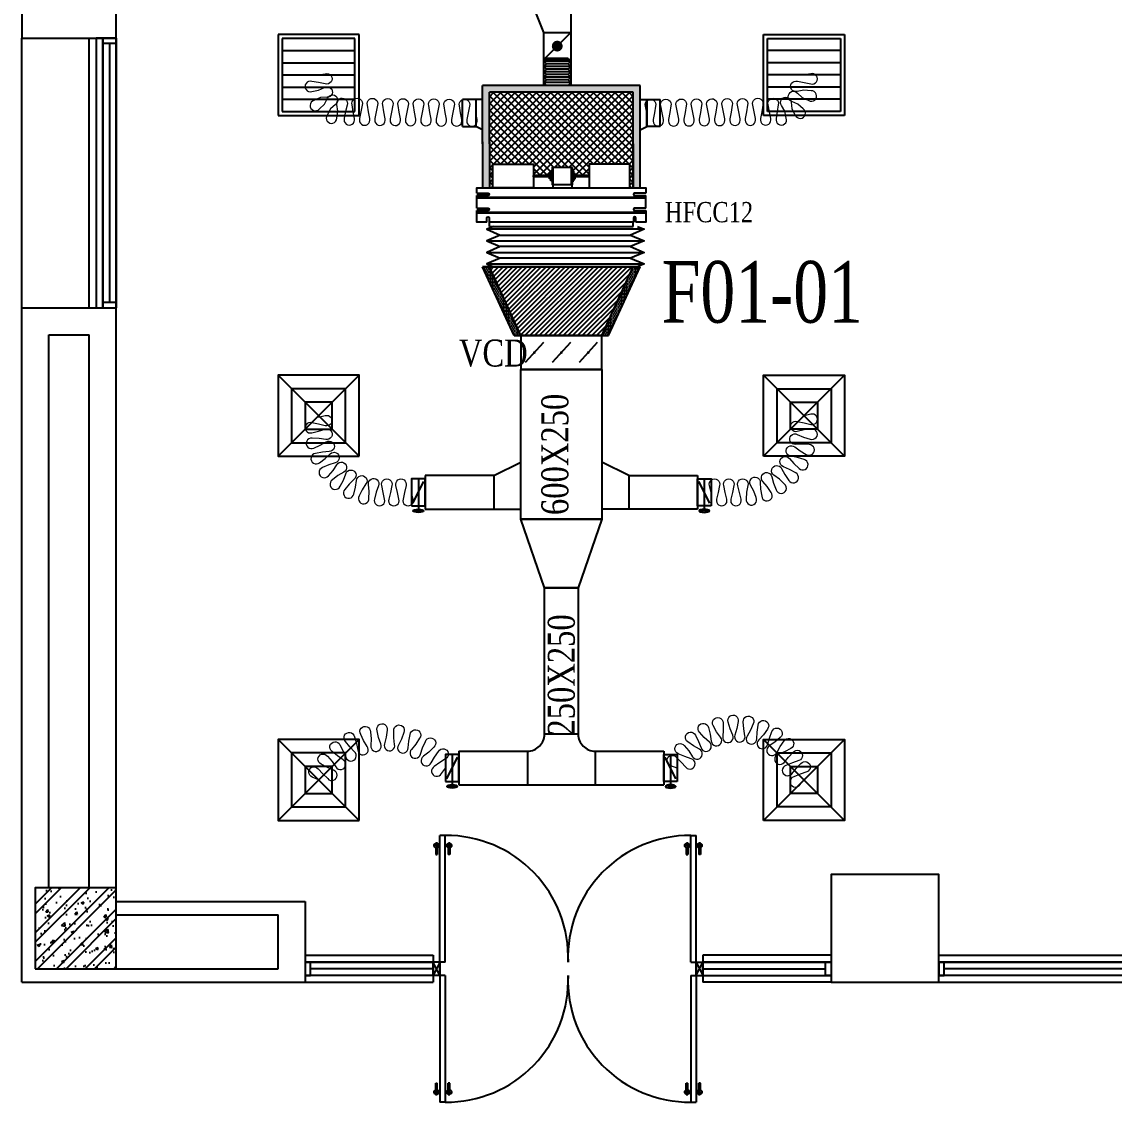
# Model space of a CAD drawing. Header units: metres. Extents: x 352651 to 1421851, y -87441 to -24441.
# Drawn here: x 368733 to 376832, y -74148 to -66140 of the extents above; entities that cross this region are included whole.
import ezdxf

# ---------------------------------------------------------------- set-up
doc = ezdxf.new("R2010")
doc.units = ezdxf.units.M
doc.header["$LTSCALE"] = 300
doc.header["$MEASUREMENT"] = 0
for name, color, linetype in [('bat noi mem', 4, 'CONTINUOUS'), ('CUA', 8, 'CONTINUOUS'), ('CUAGIO', 2, 'CONTINUOUS'), ('KICH-THUOC', 9, 'CONTINUOUS'), ('KT', 1, 'CONTINUOUS'), ('NOITHAT', 145, 'CONTINUOUS'), ('THAY', 9, 'CONTINUOUS'), ('thiet bi', 11, 'CONTINUOUS'), ('TUONG', 7, 'CONTINUOUS'), ('vach', 6, 'CONTINUOUS')]:
    doc.layers.add(name, color=color, linetype=linetype)
doc.layers.add('noi mem', color=5, linetype='BATTING', lineweight=0)
doc.styles.add('PHU', font='vntimeh.shx', dxfattribs={"width": 0.8})
doc.styles.add('ROMANS', font='romans.shx', dxfattribs={"width": 0.75, "bigfont": 'romancvn.shx'})
doc.linetypes.add('BATTING', pattern='A,0.0001,-0.1,[134,ltypeshp.shx,S=0.1,R=0,X=-0.1,Y=0],-0.2,[134,ltypeshp.shx,S=0.1,R=180,X=0.1,Y=0],-0.1', length=0.4001)
pattern_1 = [(0, (-88453.779, 217319.13), (6.25, -12.5), [0, -12.5])]

# ---------------------------------------------------------------- blocks, each defined once
blk = doc.blocks.new('cot1')
at = {"layer": 'vach'}
blk.add_lwpolyline([(-400, -400), (400, -400), (400, 400), (-400, 400)], close=True, dxfattribs=at)
blk = doc.blocks.new('SAD')
at = {"layer": 'CUAGIO', "color": 8}
for p, q in [((-300, -300), (300, 300)), ((300, -300), (-300, 300))]:
    blk.add_line(p, q, dxfattribs=at)
at = {"layer": 'CUAGIO'}
blk.add_lwpolyline([(300, -300), (300, 300), (-300, 300), (-300, -300)], close=True, dxfattribs=at)
at = {"layer": 'CUAGIO', "color": 8}
for points in [[(200, -200), (200, 200), (-200, 200), (-200, -200)], [(100, -100), (100, 100), (-100, 100), (-100, -100)]]:
    blk.add_lwpolyline(points, close=True, dxfattribs=at)
blk = doc.blocks.new('SAG')
at = {"layer": 'CUAGIO'}
for p, q in [((-300, 300), (-300, -300)), ((300, 300), (-300, 300)), ((300, -300), (300, 300)), ((-300, -300), (300, -300))]:
    blk.add_line(p, q, dxfattribs=at)
at = {"layer": 'CUAGIO', "color": 8}
for p, q in [((-270, 270), (-270, -270)), ((270, 270), (-270, 270)), ((-180, -270), (-180, 270)), ((-90, -270), (-90, 270)), ((0, -270), (0, 270)), ((90, -270), (90, 270)), ((180, -270), (180, 270)), ((270, -270), (270, 270)), ((-270, -270), (270, -270))]:
    blk.add_line(p, q, dxfattribs=at)
blk = doc.blocks.new('bac noi mem')
at = {"layer": 'bat noi mem'}
for p, q in [((493886.7, -64673), (493866.7, -64693)), ((494066.7, -64693), (493866.7, -64693)), ((493866.7, -64693), (493886.7, -64713)), ((493886.7, -64713), (493866.7, -64733)), ((494046.7, -64673), (493886.7, -64673)), ((494046.7, -64713), (493886.7, -64713)), ((494046.7, -64673), (494066.7, -64693)), ((494066.7, -64693), (494046.7, -64713)), ((494046.7, -64713), (494066.7, -64733)), ((494066.7, -64733), (493866.7, -64733)), ((493866.7, -64733), (493886.7, -64753)), ((493886.7, -64753), (493866.7, -64773)), ((494066.7, -64773), (493866.7, -64773)), ((493866.7, -64773), (493886.7, -64793)), ((493886.7, -64793), (493866.7, -64813)), ((494046.7, -64753), (493886.7, -64753)), ((494046.7, -64793), (493886.7, -64793)), ((494066.7, -64733), (494046.7, -64753)), ((494046.7, -64753), (494066.7, -64773)), ((494066.7, -64773), (494046.7, -64793)), ((494046.7, -64793), (494066.7, -64813)), ((494066.7, -64813), (493866.7, -64813)), ((493866.7, -64813), (493886.7, -64833)), ((493886.7, -64833), (493866.7, -64853)), ((494066.7, -64853), (493866.7, -64853)), ((493866.7, -64853), (493886.7, -64873)), ((494046.7, -64833), (493886.7, -64833)), ((494046.7, -64873), (493886.7, -64873)), ((494066.7, -64813), (494046.7, -64833)), ((494046.7, -64833), (494066.7, -64853)), ((494066.7, -64853), (494046.7, -64873))]:
    blk.add_line(p, q, dxfattribs=at)
blk = doc.blocks.new('1-van gio D200')
at = {"layer": 'CUAGIO'}
h = blk.add_hatch(dxfattribs=at)
h.set_pattern_fill('ANSI31', color=256, scale=100, style=0)
edge = h.paths.add_edge_path()
edge.add_ellipse((486127, -58494), major_axis=(-38.1, 0), ratio=0.310482, start_angle=0, end_angle=360, ccw=False)
for p, q in [((486167, -58437.3), (486087.1, -58277.5)), ((486127, -58257.4), (486127, -58494))]:
    blk.add_line(p, q, dxfattribs=at)
at = {"layer": 'CUAGIO', "const_width": 3}
for points in [[(486127, -58457.4), (486177, -58457.4), (486177, -58257.4), (486077, -58257.4), (486077, -58457.4), (486127, -58457.4)], [(486167, -58437.3), (486087.1, -58277.5)], [(486127, -58257.4), (486127, -58494)]]:
    blk.add_lwpolyline(points, dxfattribs=at)
at = {"layer": 'CUAGIO'}
blk.add_lwpolyline([(486177, -58457.4), (486077, -58457.4), (486077, -58257.4), (486177, -58257.4)], close=True, dxfattribs=at)
at = {"layer": 'CUAGIO', "const_width": 5.35}
blk.add_lwpolyline([(486130.7, -58357.4, -1), (486123.3, -58357.4, -1)], format="xyb", close=True, dxfattribs=at)
at = {"layer": 'CUAGIO', "extrusion": (0, 0, -1)}
blk.add_ellipse((486127, -58494), major_axis=(-38.1, 0), ratio=0.310482, start_param=-1.570796, end_param=4.712389, dxfattribs=at)

msp = doc.modelspace()

# ---------------------------------------------------------------- hatches: boundary and pattern name
at = {"layer": 'CUAGIO'}
h = msp.add_hatch(dxfattribs=at)
h.set_pattern_fill('DOTS', color=2, scale=200, style=0)
h.set_pattern_definition([(0, (-178361.087, -124095.98), (6.25, -12.5), [0, -12.5])])
h.paths.add_polyline_path([(373316.2, -67370.5), (373266.2, -67370.5), (373266.2, -66660.5), (372199.2, -66660.5), (372199.2, -67043.2), (372199.2, -67370.5), (372149.2, -67370.5), (372149.2, -67028.2), (372149.2, -66610.5), (373316.2, -66610.5)])
at = {"layer": 'CUAGIO', "ltscale": 1.5}
h = msp.add_hatch(dxfattribs=at)
h.set_pattern_fill('ANSI37', color=9, scale=300, style=0)
h.set_pattern_definition([(315, (600.17, -113519.57), (-26.5165043, -26.5165043), []), (225, (600.17, -113519.57), (-26.5165043, 26.5165043), [])])
h.paths.add_polyline_path([(372671.8, -67220, 1), (372665.3, -67222.1), (372665.3, -67247), (372655.4, -67247), (372655.4, -67262.8), (372644.9, -67262.8), (372644.9, -67278.5), (372525.2, -67278.5), (372525.2, -67195.5), (372225.2, -67195.5), (372225.2, -67370.5), (372199.2, -67370.5), (372199.2, -67028.2), (372199.2, -66660.5), (373266.2, -66660.5), (373266.2, -67370.5), (373240.1, -67370.5), (373240.1, -67195.5), (372940.1, -67195.5), (372940.1, -67278.5), (372834.9, -67278.5), (372834.9, -67262.8), (372824.3, -67262.8), (372824.3, -67247), (372814.5, -67247), (372814.5, -67222.1, 0.999999), (372808, -67220)])
at = {"layer": 'CUAGIO'}
h = msp.add_hatch(dxfattribs=at)
h.set_pattern_fill('DOTS', color=256, scale=200, style=0)
h.set_pattern_definition(pattern_1)
h.paths.add_polyline_path([(372199.2, -67956), (372149.2, -67956), (372382.7, -68466), (372432.7, -68466)])
h = msp.add_hatch(dxfattribs=at)
h.set_pattern_fill('DOTS', color=256, scale=200, style=0)
h.set_pattern_definition(pattern_1)
h.paths.add_polyline_path([(373032.7, -68466), (373082.7, -68466), (373316.2, -67956), (373266.2, -67956)])
at = {"layer": 'KICH-THUOC'}
h = msp.add_hatch(dxfattribs=at)
h.set_pattern_fill('ANSI31', color=2, scale=200, style=0)
h.set_pattern_definition([(45, (-203304.336, -94.412), (-17.6776695, 17.6776695), [])])
h.paths.add_polyline_path([(373032.7, -68466), (372432.7, -68466), (372199.2, -67956), (373266.2, -67956)])
at = {"layer": 'NOITHAT', "linetype": 'Continuous'}
h = msp.add_hatch(dxfattribs=at)
h.set_pattern_fill('ANSI32,_O', color=256, scale=400)
h.set_pattern_definition([(45, (-764.87, -385850.56), (-106.066017, 106.066017), []), (45, (-694.16, -385850.56), (-106.066017, 106.066017), [])])
h.paths.add_polyline_path([(369132.5, -72959.6), (369132.5, -72559.6), (368832.5, -72559.6), (368832.5, -72959.6)])
h.paths.add_polyline_path([(369432.5, -72959.6), (369432.5, -72559.6), (369132.5, -72559.6), (369132.5, -72959.6)])
h.paths.add_polyline_path([(369132.5, -72959.6), (369132.5, -73159.6), (369432.5, -73159.6), (369432.5, -72959.6)])
h.paths.add_polyline_path([(369132.5, -73159.6), (369132.5, -72959.6), (368832.5, -72959.6), (368832.5, -73159.6)])
h = msp.add_hatch(dxfattribs=at)
h.set_pattern_fill('AR-CONC,_O', color=256, scale=30)
h.set_pattern_definition([(50, (-764.87, -385850.56), (215.178055, -18.82564), [22.5, -247.5]), (355, (-764.87, -385850.56), (-41.6254, 225.65764), [18, -198]), (100.4514, (-746.94, -385852.12), (173.552815, 206.83186), [19.12206, -210.34263]), (46.1842, (-764.87, -385790.56), (320.17231, -49.6557), [33.75, -371.25]), (96.6356, (-738.2, -385794.7), (280.39881, 292.23536), [28.68309, -315.5139]), (351.1842, (-764.87, -385790.56), (280.39858, 292.23558), [27, -297]), (21, (-734.87, -385805.56), (179.072116, -120.78567), [22.5, -247.5]), (326, (-734.87, -385805.56), (72.9946, 217.54501), [18, -198]), (71.4514, (-719.95, -385815.62), (252.06679, 96.75915), [19.12206, -210.34263]), (37.5, (-764.87, -385850.556), (3.647957, 99.868156), [0, -195.6, 0, -201, 0, -198.75]), (7.5, (-764.87, -385850.56), (78.920861, 118.323514), [0, -114.6, 0, -191.1, 0, -75.75]), (327.5, (-831.77, -385850.556), (160.146731, -6.766462), [0, -75, 0, -234, 0, -310.5]), (317.5, (-861.77, -385850.56), (174.95585, 30.031495), [0, -97.5, 0, -155.4, 0, -220.5])])
h.paths.add_polyline_path([(369132.5, -72959.6), (369132.5, -72559.6), (368832.5, -72559.6), (368832.5, -72959.6)])
h.paths.add_polyline_path([(369432.5, -72959.6), (369432.5, -72559.6), (369132.5, -72559.6), (369132.5, -72959.6)])
h.paths.add_polyline_path([(369132.5, -72959.6), (369132.5, -73159.6), (369432.5, -73159.6), (369432.5, -72959.6)])
h.paths.add_polyline_path([(369132.5, -73159.6), (369132.5, -72959.6), (368832.5, -72959.6), (368832.5, -73159.6)])

# ---------------------------------------------------------------- linework, layer by layer
at = {"layer": 'bat noi mem'}
for p, q in [((373346.6, -67677.4), (372179.6, -67677.4)), ((372179.6, -67763.1), (373346.6, -67763.1)), ((372279.6, -67720.3), (373246.6, -67720.3)), ((372179.6, -67848.9), (373346.6, -67848.9)), ((373246.6, -67806), (372279.6, -67806)), ((372179.6, -67934.6), (373346.6, -67934.6)), ((373246.6, -67891.7), (372279.6, -67891.7)), ((372199.2, -67956), (373266.2, -67956)), ((373266.2, -67956), (372199.2, -67956))]:
    msp.add_line(p, q, dxfattribs=at)
for points in [[(372229.6, -67656), (372179.6, -67677.4), (372279.6, -67720.3), (372179.6, -67763.1), (372279.6, -67806), (372179.6, -67848.9), (372279.6, -67891.7), (372179.6, -67934.6), (372229.6, -67956)], [(373296.6, -67656), (373346.6, -67677.4), (373246.6, -67720.3), (373346.6, -67763.1), (373246.6, -67806), (373346.6, -67848.9), (373246.6, -67891.7), (373346.6, -67934.6), (373296.6, -67956)]]:
    msp.add_lwpolyline(points, dxfattribs=at)
at = {"layer": 'CUA', "linetype": 'Continuous'}
for p, q in [((369332.5, -68259.6), (369332.5, -66259.6)), ((369332.5, -66259.6), (369332.5, -68259.6)), ((369382.5, -66299.6), (369382.5, -68219.6)), ((369432.5, -66259.6), (369432.5, -68259.6)), ((370832.5, -73109.6), (371782.5, -73109.6)), ((371782.5, -73109.6), (370832.5, -73109.6)), ((374732.5, -73109.6), (373782.5, -73109.6)), ((373782.5, -73109.6), (374732.5, -73109.6)), ((375532.5, -73109.6), (378132.5, -73109.6)), ((378132.5, -73109.6), (375532.5, -73109.6)), ((371782.5, -73209.6), (370832.5, -73209.6)), ((371782.5, -73159.6), (370872.5, -73159.6)), ((373782.5, -73159.6), (374692.5, -73159.6)), ((373782.5, -73209.6), (374732.5, -73209.6)), ((378132.5, -73209.6), (375532.5, -73209.6)), ((378132.5, -73159.6), (375572.5, -73159.6))]:
    msp.add_line(p, q, dxfattribs=at)
at = {"layer": 'CUA'}
for p, q in [((371832, -72245.8), (371782.8, -72245.8)), ((371807.4, -72219.6), (371807.4, -72274.5)), ((371832.5, -73109.6), (371832.5, -72171.1)), ((371872.5, -72171.1), (371832.5, -72171.1)), ((371872.5, -73109.6), (371872.5, -72171.1)), ((371875.6, -72245.8), (371924.8, -72245.8)), ((371900.3, -72219.6), (371900.3, -72274.5)), ((373689.4, -72245.8), (373640.2, -72245.8)), ((373664.8, -72219.6), (373664.8, -72274.5)), ((373692.5, -73109.6), (373692.5, -72171.1)), ((373692.5, -72171.1), (373732.5, -72171.1)), ((373732.5, -73109.6), (373732.5, -72171.1)), ((373733, -72245.8), (373782.2, -72245.8)), ((373757.7, -72219.6), (373757.7, -72274.5)), ((371801.5, -72262), (371801.5, -72311.3)), ((371801.5, -72311.3), (371813.3, -72311.3)), ((371813.3, -72262), (371813.3, -72311.3)), ((371894.4, -72262), (371894.4, -72311.3)), ((371906.2, -72311.3), (371894.4, -72311.3)), ((371906.2, -72262), (371906.2, -72311.3)), ((373658.9, -72262), (373658.9, -72311.3)), ((373658.9, -72311.3), (373670.7, -72311.3)), ((373670.7, -72262), (373670.7, -72311.3)), ((373751.7, -72262), (373751.7, -72311.3)), ((373763.6, -72311.3), (373751.7, -72311.3)), ((373763.6, -72262), (373763.6, -72311.3)), ((371782.5, -73209.6), (371782.5, -73109.6)), ((371832.5, -73109.6), (371782.5, -73209.6)), ((371832.5, -73209.6), (371782.5, -73109.6)), ((371832.5, -73109.6), (371782.5, -73109.6)), ((371782.5, -73109.6), (371782.5, -73209.6)), ((371832.5, -73209.6), (371782.5, -73109.6)), ((371832.5, -73109.6), (371782.5, -73209.6)), ((371832.5, -73109.6), (371782.5, -73109.6)), ((371832.5, -73109.6), (371782.5, -73109.6)), ((371832.5, -73109.6), (371832.5, -73209.6)), ((371832.5, -73209.6), (371832.5, -73109.6)), ((371872.5, -73109.6), (371832.5, -73109.6)), ((373692.5, -73109.6), (373732.5, -73109.6)), ((373732.5, -73109.6), (373732.5, -73209.6)), ((373732.5, -73109.6), (373782.5, -73209.6)), ((373732.5, -73209.6), (373782.5, -73109.6)), ((373732.5, -73109.6), (373782.5, -73109.6)), ((373732.5, -73209.6), (373732.5, -73109.6)), ((373732.5, -73209.6), (373782.5, -73109.6)), ((373732.5, -73109.6), (373782.5, -73209.6)), ((373732.5, -73109.6), (373782.5, -73109.6)), ((373782.5, -73209.6), (373782.5, -73109.6)), ((373782.5, -73109.6), (373782.5, -73209.6)), ((373782.5, -73209.6), (373782.5, -73109.6)), ((373782.5, -73109.6), (373782.5, -73209.6)), ((371832.5, -73209.6), (371782.5, -73209.6)), ((371832.5, -73209.6), (371782.5, -73209.6)), ((371832.5, -73209.6), (371782.5, -73209.6)), ((371832.5, -73209.6), (371832.5, -74148)), ((371872.5, -73209.6), (371832.5, -73209.6)), ((371872.5, -73209.6), (371872.5, -74148)), ((373692.5, -73209.6), (373692.5, -74148)), ((373692.5, -73209.6), (373732.5, -73209.6)), ((373732.5, -73209.6), (373732.5, -74148)), ((373732.5, -73209.6), (373782.5, -73209.6)), ((373732.5, -73209.6), (373782.5, -73209.6)), ((371801.5, -74007.8), (371813.3, -74007.8)), ((371801.5, -74057.1), (371801.5, -74007.8)), ((371813.3, -74057.1), (371813.3, -74007.8)), ((371894.4, -74057.1), (371894.4, -74007.8)), ((371906.2, -74007.8), (371894.4, -74007.8)), ((371906.2, -74057.1), (371906.2, -74007.8)), ((373658.9, -74057.1), (373658.9, -74007.8)), ((373658.9, -74007.8), (373670.7, -74007.8)), ((373670.7, -74057.1), (373670.7, -74007.8)), ((373763.6, -74007.8), (373751.7, -74007.8)), ((373751.7, -74057.1), (373751.7, -74007.8)), ((373763.6, -74057.1), (373763.6, -74007.8)), ((371832, -74073.3), (371782.8, -74073.3)), ((371807.4, -74099.5), (371807.4, -74044.6)), ((371875.6, -74073.3), (371924.8, -74073.3)), ((371900.3, -74099.5), (371900.3, -74044.6)), ((373689.4, -74073.3), (373640.2, -74073.3)), ((373664.8, -74099.5), (373664.8, -74044.6)), ((373733, -74073.3), (373782.2, -74073.3)), ((373757.7, -74099.5), (373757.7, -74044.6)), ((371872.5, -74148), (371832.5, -74148)), ((373692.5, -74148), (373732.5, -74148))]:
    msp.add_line(p, q, dxfattribs=at)
at = {"layer": 'CUA', "linetype": 'Continuous'}
for points in [[(369432.5, -66259.6), (369432.5, -66299.6), (369332.5, -66299.6), (369332.5, -66259.6)], [(369432.5, -68259.6), (369432.5, -68219.6), (369332.5, -68219.6), (369332.5, -68259.6)], [(370832.5, -73209.6), (370872.5, -73209.6), (370872.5, -73109.6), (370832.5, -73109.6)], [(374732.5, -73209.6), (374692.5, -73209.6), (374692.5, -73109.6), (374732.5, -73109.6)], [(375532.5, -73209.6), (375572.5, -73209.6), (375572.5, -73109.6), (375532.5, -73109.6)]]:
    msp.add_lwpolyline(points, close=True, dxfattribs=at)
at = {"layer": 'CUA'}
for centre in [(371807.4, -72245.8), (371900.3, -72245.8), (373664.8, -72245.8), (373757.7, -72245.8), (371807.4, -74073.3), (371900.3, -74073.3), (373664.8, -74073.3), (373757.7, -74073.3)]:
    msp.add_circle(centre, 17.3, dxfattribs=at)
for centre, start, end in [((371880.2, -73074.1), 357.74899, 90.48779), ((373684.8, -73074.1), 89.51221, 182.25101), ((371880.2, -73245), 269.51221, 2.25101), ((373684.8, -73245), 177.74899, 270.48779)]:
    msp.add_arc(centre, 903, start, end, dxfattribs=at)
at = {"layer": 'CUAGIO'}
for p, q in [((372602.3, -66219.8), (372523.8, -66020.1)), ((372802.3, -66020.1), (372802.3, -66419.7)), ((372602.3, -66419.7), (372602.3, -66219.8)), ((372602.3, -66219.8), (372802.3, -66219.8)), ((372802.3, -66219.8), (372602.3, -66419.7)), ((372149.2, -67043.2), (372149.2, -66610.5)), ((371999.5, -66914.4), (371999.5, -66714.4)), ((372099.2, -66714.4), (371999.5, -66714.4)), ((372099.2, -66714.4), (372099.2, -66914.4)), ((372099.2, -66714.4), (372099.2, -66914.4)), ((372099.2, -66714.4), (372099.2, -66914.4)), ((372199.2, -67043.2), (372199.2, -66660.5)), ((373266.2, -67043.2), (373266.2, -66662.3)), ((373366.2, -66914.4), (373366.2, -66714.4)), ((373366.2, -66714.4), (373366.2, -66914.4)), ((373366.2, -66714.4), (373366.2, -66914.4)), ((373366.2, -66714.4), (373465.9, -66714.4)), ((373465.9, -66914.4), (373465.9, -66714.4)), ((372149.2, -67028.2), (372149.2, -67370.5)), ((372199.2, -67028.2), (372199.2, -67370.5)), ((373266.2, -67043.2), (373266.2, -67370.5)), ((373316.2, -67956), (372149.2, -67956)), ((372382.7, -68466), (372149.2, -67956)), ((372149.2, -67956), (373316.2, -67956)), ((372199.2, -67956), (373266.2, -67956)), ((373266.2, -67956), (372199.2, -67956)), ((372432.7, -68466), (372199.2, -67956)), ((373032.7, -68466), (373266.2, -67956)), ((373082.7, -68466), (373316.2, -67956)), ((372432.7, -68466), (372382.7, -68466)), ((372382.7, -68466), (373082.7, -68466)), ((372432.7, -68466), (372382.7, -68466)), ((372599.6, -68516.7), (372465.7, -68665.3)), ((372799.6, -68516.7), (372665.7, -68665.3)), ((372999.6, -68516.7), (372865.7, -68665.3)), ((373032.7, -68466), (373082.7, -68466)), ((373032.7, -68466), (373082.7, -68466)), ((373032.7, -68716), (372432.7, -68716)), ((372232.7, -69502.8), (372432.7, -69402.8)), ((373232.7, -69502.8), (373032.7, -69402.8)), ((372232.7, -69502.8), (371722.7, -69502.8)), ((371722.7, -69502.8), (371722.7, -69752.8)), ((372232.7, -69502.8), (372232.7, -69752.8)), ((373232.7, -69502.8), (373742.7, -69502.8)), ((373232.7, -69502.8), (373232.7, -69752.8)), ((373742.7, -69502.8), (373742.7, -69752.8)), ((371722.7, -69752.8), (372432.7, -69752.8)), ((373742.7, -69752.8), (373032.7, -69752.8)), ((372857.7, -71421), (372607.7, -71421)), ((371972.7, -71546), (371972.7, -71796)), ((372482.7, -71546), (372482.7, -71796)), ((372982.7, -71546), (372982.7, -71796)), ((373492.7, -71546), (373492.7, -71796))]:
    msp.add_line(p, q, dxfattribs=at)
at = {"layer": 'CUAGIO', "color": 2}
for p, q in [((372802.3, -66020.1), (372802.3, -66610.5)), ((372602.3, -66610.5), (372602.3, -66219.8)), ((372602.3, -66419.7), (372802.3, -66419.7)), ((372602.3, -66419.7), (372802.3, -66419.7)), ((373316.2, -66610.5), (372149.2, -66610.5)), ((372802.3, -66610.5), (372602.3, -66610.5)), ((373316.2, -67370.5), (373316.2, -66610.5)), ((373266.2, -66660.5), (372199.2, -66660.5)), ((373266.2, -67370.5), (373266.2, -66660.5))]:
    msp.add_line(p, q, dxfattribs=at)
at = {"layer": 'CUAGIO', "ltscale": 1.5}
msp.add_line((372482.7, -71796), (372982.7, -71796), dxfattribs=at)
at = {"layer": 'CUAGIO'}
for points, const_width in [([(372722.3, -66319.7, -1), (372682.3, -66319.7, -1)], 40), ([(372527.7, -68591, -1), (372537.7, -68591, -1)], 10), ([(372727.7, -68591, -1), (372737.7, -68591, -1)], 10), ([(372927.7, -68591, -1), (372937.7, -68591, -1)], 10)]:
    msp.add_lwpolyline(points, format="xyb", close=True, dxfattribs=dict(at, const_width=const_width))
for points in [[(372149.2, -66714.4), (372099.2, -66714.4)], [(373316.2, -66714.4), (373366.2, -66714.4)], [(371999.5, -66914.4), (372099.2, -66914.4)], [(372149.2, -66939.7), (372099.2, -66914.4)], [(373316.2, -66939.7), (373366.2, -66914.4)], [(373465.9, -66914.4), (373366.2, -66914.4)], [(371972.7, -71796), (372482.7, -71796)], [(372982.7, -71796), (373492.7, -71796)]]:
    msp.add_lwpolyline(points, dxfattribs=at)
for points in [[(372432.7, -68716), (373032.7, -68716), (373032.7, -68466), (372432.7, -68466)], [(371722.7, -69527.8), (371672.7, -69527.8), (371672.7, -69727.8), (371722.7, -69727.8)], [(373742.7, -69527.8), (373792.7, -69527.8), (373792.7, -69727.8), (373742.7, -69727.8)], [(372432.7, -69826), (373032.7, -69826), (372857.7, -70336), (372607.7, -70336)], [(371972.7, -71571), (371922.7, -71571), (371922.7, -71771), (371972.7, -71771)], [(373492.7, -71571), (373542.7, -71571), (373542.7, -71771), (373492.7, -71771)]]:
    msp.add_lwpolyline(points, close=True, dxfattribs=at)
at = {"layer": 'CUAGIO', "color": 2}
msp.add_lwpolyline([(373032.7, -69826), (372432.7, -69826), (372432.7, -68716), (373032.7, -68716)], close=True, dxfattribs=at)
at = {"layer": 'CUAGIO'}
msp.add_lwpolyline([(371972.7, -71546), (372482.7, -71546, 0.414214), (372607.7, -71421), (372607.7, -70336), (372857.7, -70336), (372857.7, -71421, 0.414214), (372982.7, -71546), (373492.7, -71546)], format="xyb", dxfattribs=at)
at = {"layer": 'noi mem', "linetype": 'ByBlock', "ltscale": 1.5}
for points in [[(370932.5, -66533.1), (370982.5, -66524, -1.333333), (370982.5, -66599), (370932.5, -66589.9), (370882.2, -66581.4, 1.333333), (370882.9, -66656.4), (370933.1, -66646.8), (370977, -66626.3, -1.333333), (370995.3, -66699), (370946.8, -66701.7), (370897.9, -66722.5, 1.333333), (370938.8, -66785.4), (370977.7, -66749.1), (370999.8, -66705.9, -1.333333), (371058.9, -66752.1), (371022.3, -66784), (370996.6, -66830.5, 1.333333), (371067.5, -66854.9), (371075.8, -66802.4), (371069, -66753.1, -1.333333), (371143.9, -66756.6), (371132.6, -66805), (371123, -66854.9, 1.333333), (371198, -66855.7), (371189.4, -66805.6), (371180.8, -66755.5, -1.333333), (371255.8, -66756.2), (371246.3, -66806.1), (371236.7, -66856, 1.333333), (371311.7, -66856.8), (371303.1, -66806.7), (371294.6, -66756.6, -1.333333), (371369.6, -66757.3), (371360, -66807.2), (371350.5, -66857.2, 1.333333), (371425.4, -66857.9), (371416.9, -66807.8), (371408.3, -66757.7, -1.333333), (371483.3, -66758.4), (371473.7, -66808.4), (371464.2, -66858.3, 1.333333), (371539.2, -66859), (371530.6, -66808.9), (371522, -66758.8, -1.333333), (371597, -66759.5), (371587.4, -66809.5), (371577.9, -66859.4, 1.333333), (371652.9, -66860.1), (371644.3, -66810), (371635.7, -66759.9, -1.333333), (371710.7, -66760.7), (371701.2, -66810.6), (371691.6, -66860.5, 1.333333), (371766.6, -66861.2), (371758, -66811.1), (371749.4, -66761, -1.333333), (371824.4, -66761.8), (371814.9, -66811.7), (371805.3, -66861.6, 1.333333), (371880.3, -66862.3), (371871.7, -66812.2), (371863.2, -66762.1, -1.333333), (371938.2, -66762.9), (371928.6, -66812.8), (371919.1, -66862.7, 1.333333), (371994, -66863.4), (371985.5, -66813.3), (371976.9, -66763.2, -1.333333), (372051.9, -66764), (372042.3, -66813.9), (372032.8, -66863.8, 1.333333), (372107.8, -66864.5), (372099.2, -66814.4)], [(373366.2, -66814.4), (373356.6, -66764.5, -1.333333), (373431.6, -66763.8), (373423, -66813.9), (373414.4, -66864, 1.333333), (373489.4, -66863.2), (373479.9, -66813.3), (373470.3, -66763.4, -1.333333), (373545.3, -66762.7), (373536.7, -66812.8), (373528.1, -66862.9, 1.333333), (373603.1, -66862.1), (373593.6, -66812.2), (373584, -66762.3, -1.333333), (373659, -66761.6), (373650.4, -66811.7), (373641.8, -66861.8, 1.333333), (373716.8, -66861), (373707.3, -66811.1), (373697.7, -66761.2, -1.333333), (373772.7, -66760.5), (373764.1, -66810.6), (373755.5, -66860.6, 1.333333), (373830.5, -66859.9), (373821, -66810), (373811.4, -66760.1, -1.333333), (373886.4, -66759.4), (373877.8, -66809.5), (373869.2, -66859.5, 1.333333), (373944.2, -66858.8), (373934.6, -66808.9), (373925.1, -66759, -1.333333), (374000.1, -66758.3), (373991.5, -66808.4), (373982.9, -66858.4, 1.333333), (374057.9, -66857.7), (374048.3, -66807.8), (374038.8, -66757.9, -1.333333), (374113.8, -66757.2), (374105.2, -66807.2), (374096.6, -66857.3, 1.333333), (374171.6, -66856.6), (374162, -66806.7), (374152.5, -66756.8, -1.333333), (374227.5, -66756.1), (374218.9, -66806.1), (374210.3, -66856.2, 1.333333), (374285.3, -66855.5), (374275.7, -66805.6), (374266.2, -66755.7, -1.333333), (374341.2, -66754.9), (374332.6, -66805), (374325.9, -66856.5, 1.333333), (374400.8, -66852.9), (374389.3, -66802.4), (374365, -66760.3, -1.333333), (374436, -66735.9), (374442.8, -66783.9), (374467.7, -66830.9, 1.333333), (374526.9, -66784.7), (374487.4, -66749.1), (374442.4, -66730.8, -1.333333), (374483.3, -66668), (374518.2, -66701.7), (374566.8, -66723.3, 1.333333), (374585, -66650.6), (374532, -66646.8), (374482.2, -66655.4, -1.333333), (374482.9, -66580.4), (374532.5, -66589.9), (374582.5, -66599, 1.333333), (374582.5, -66524), (374532.5, -66533.1)], [(370932.5, -69069.6), (370982.5, -69058.4, -1.333333), (370982.5, -69133.4), (370932.5, -69122.2), (370882.5, -69111, 1.333333), (370882.5, -69186), (370932.5, -69174.7), (370980.9, -69160.2, -1.333333), (370986.1, -69235), (370936.2, -69227.2), (370884.2, -69225.4, 1.333333), (370897.9, -69299.1), (370945.7, -69278.8), (370989.5, -69253.7, -1.333333), (371011.5, -69325.3), (370961.2, -69329.1), (370910.2, -69339.2, 1.333333), (370940.3, -69407.9), (370982.3, -69377.2), (371019.2, -69342.7, -1.333333), (371056.9, -69407.5), (371008.7, -69422.6), (370961.4, -69444.1, 1.333333), (371006.3, -69504.1), (371040.2, -69464.7), (371068.3, -69422.7, -1.333333), (371119.8, -69477.2), (371076.3, -69502.9), (371035.1, -69534.5, 1.333333), (371092.5, -69582.8), (371116.6, -69536.7), (371134.4, -69489.4, -1.333333), (371196.9, -69530.8), (371160.4, -69565.7), (371127.5, -69605.9, 1.333333), (371194.3, -69639.8), (371207.3, -69589.5), (371213.9, -69539.4, -1.333333), (371284.2, -69565.4), (371256.6, -69607.7), (371233.6, -69654.3, 1.333333), (371306.5, -69672.1), (371307.6, -69620.2), (371302.6, -69569.9, -1.333333), (371377.1, -69579.3), (371359.8, -69626.7), (371347.6, -69677, 1.333333), (371422.5, -69678.5), (371412.3, -69627.8), (371401.1, -69577.8, -1.333333), (371476.1, -69577.8), (371464.9, -69627.8), (371453.7, -69677.8, 1.333333), (371528.7, -69677.8), (371517.5, -69627.8), (371506.3, -69577.8, -1.333333), (371581.3, -69577.8), (371570.1, -69627.8), (371558.9, -69677.8, 1.333333), (371633.9, -69677.8), (371622.7, -69627.8)], [(373842.7, -69627.8), (373831.6, -69577.8, -1.333333), (373906.6, -69577.8), (373895.5, -69627.8), (373884.5, -69677.8, 1.333333), (373959.5, -69677.8), (373948.4, -69627.8), (373937.3, -69577.8, -1.333333), (374012.3, -69577.8), (374001.2, -69627.8), (373990.2, -69677.8, 1.333333), (374065.2, -69677.8), (374054.1, -69627.8), (374041.2, -69578.9, -1.333333), (374116.2, -69576.1), (374106.9, -69625.8), (374103.4, -69677.7, 1.333333), (374177.6, -69666.6), (374159.1, -69618.1), (374135.8, -69573.3, -1.333333), (374208.2, -69554), (374210.2, -69604.5), (374218.4, -69655.8, 1.333333), (374288.2, -69628.4), (374259.4, -69585.2), (374226.6, -69546.8, -1.333333), (374292.9, -69511.8), (374306.1, -69560.5), (374325.5, -69608.7, 1.333333), (374387.5, -69566.4), (374349.7, -69530.7), (374309.1, -69500.7, -1.333333), (374365.9, -69451.7), (374389.7, -69496.2), (374419.5, -69538.8, 1.333333), (374470.4, -69483.7), (374425.6, -69457.4), (374379.3, -69437.2, -1.333333), (374423.7, -69376.8), (374456.8, -69414.8), (374495.3, -69449.7, 1.333333), (374532.6, -69384.6), (374483.1, -69369), (374433.5, -69359.7, -1.333333), (374463.2, -69290.8), (374504, -69320.5), (374549.3, -69345.8, 1.333333), (374571.1, -69274), (374519.3, -69269.9), (374468.9, -69271.9, -1.333333), (374482.4, -69198.2), (374528.9, -69218), (374578.7, -69232.5, 1.333333), (374583.9, -69157.7), (374532.5, -69165.3), (374482.5, -69176.3, -1.333333), (374482.5, -69101.3), (374532.5, -69112.4), (374582.5, -69123.5, 1.333333), (374582.5, -69048.5), (374532.5, -69059.6)]]:
    msp.add_lwpolyline(points, format="xyb", dxfattribs=at)
at = {"layer": 'noi mem', "ltscale": 1.5}
for points in [[(370932.5, -71759.6), (370886.3, -71738.3, -1.333333), (370929.4, -71676.9), (370965.1, -71713.1), (371000.8, -71749.3, 1.333333), (371043.8, -71687.9), (370997.7, -71666.7), (370952.1, -71642.5, -1.333333), (370998.4, -71583.5), (371032.7, -71622.1), (371061.5, -71663, 1.333333), (371113.9, -71609.3), (371072.3, -71581.5), (371032.9, -71548.1, -1.333333), (371090.8, -71500.4), (371116, -71545.4), (371135.4, -71591.6, 1.333333), (371198.1, -71550.4), (371163.4, -71514.3), (371132.1, -71473.3, -1.333333), (371198.9, -71439.1), (371213.9, -71488.4), (371222.9, -71537.7, 1.333333), (371293, -71510.8), (371266.8, -71468.1), (371245, -71421.4, -1.333333), (371317.6, -71402.3), (371321.6, -71453.7), (371319.9, -71503.7, 1.333333), (371394.1, -71492.5), (371377.7, -71445.2), (371366.5, -71394.9, -1.333333), (371441.4, -71391.7), (371434.4, -71442.8), (371422, -71491.4, 1.333333), (371496.8, -71496.3), (371490.9, -71446.6), (371490.7, -71395, -1.333333), (371564.6, -71408), (371546.8, -71456.4), (371524.3, -71501.2, 1.333333), (371596.3, -71522), (371601.3, -71472.2), (371612.1, -71421.8, -1.333333), (371681.5, -71450.3), (371653.7, -71493.8), (371622.1, -71532.6, 1.333333), (371688, -71568.5), (371703.5, -71520.8), (371724.9, -71473.9, -1.333333), (371786.6, -71516.6), (371750.1, -71553.1), (371711, -71584.4, 1.333333), (371767.7, -71633.5), (371793, -71590.3), (371822.1, -71548.5, -1.333333), (371874.9, -71601.8), (371832.9, -71630.6), (371790.9, -71659.1, 1.333333), (371843.5, -71712.6), (371872.7, -71671)], [(373592.7, -71671), (373544.1, -71654, -1.333333), (373584.9, -71591), (373620.3, -71628.3), (373655.7, -71665.6, 1.333333), (373696.4, -71602.6), (373647.9, -71585.6), (373599.9, -71565.4, -1.333333), (373644.2, -71504.9), (373678, -71544.7), (373706, -71587, 1.333333), (373756.8, -71531.8), (373712.4, -71507.3), (373670, -71476.9, -1.333333), (373726.6, -71427.8), (373750.7, -71474), (373768.8, -71521.4, 1.333333), (373830.5, -71478.8), (373792.6, -71445.1), (373757.9, -71406.2, -1.333333), (373824, -71370.7), (373837.3, -71421.1), (373844.5, -71471.4, 1.333333), (373914.1, -71443.4), (373884.5, -71402.2), (373859.3, -71356.6, -1.333333), (373931.6, -71336.5), (373933.5, -71388.6), (373929.3, -71439.2, 1.333333), (374003.4, -71427.4), (373983.6, -71380.6), (373969.1, -71330.5, -1.333333), (374044.1, -71327), (374034.4, -71378.2), (374019.2, -71426.6, 1.333333), (374094, -71431.4), (374085.1, -71381.4), (374082, -71329.4, -1.333333), (374155.9, -71342.5), (374135.1, -71390.3), (374109.6, -71434.2, 1.333333), (374181.6, -71455.3), (374183.9, -71404.6), (374192.4, -71353.2, -1.333333), (374261.5, -71382.2), (374230.7, -71424.3), (374196.1, -71461.5, 1.333333), (374261.6, -71498), (374275.1, -71449.1), (374294.7, -71400.8, -1.333333), (374355.8, -71444.4), (374316.4, -71478.6), (374274.5, -71507.2, 1.333333), (374330.3, -71557.3), (374354.3, -71512.5), (374384.1, -71469.8, -1.333333), (374434, -71525.7), (374388.1, -71550.5), (374340.9, -71569.5, 1.333333), (374384.6, -71630.4), (374417.7, -71591.7), (374452.2, -71553.5, -1.333333), (374494.5, -71615.4), (374446.4, -71633.7), (374398.3, -71651.9, 1.333333), (374440.7, -71713.8), (374475.1, -71675.6), (374509.6, -71637.4, -1.333333), (374551.9, -71699.4), (374503.8, -71717.6), (374455.7, -71735.8, 1.333333), (374498.1, -71797.8), (374532.5, -71759.6)]]:
    msp.add_lwpolyline(points, format="xyb", dxfattribs=at)
at = {"layer": 'THAY', "linetype": 'Continuous'}
for p, q in [((368732.5, -68259.6), (368732.5, -66259.6)), ((369232.5, -68259.6), (369232.5, -66259.6)), ((370832.5, -73059.6), (371782.5, -73059.6)), ((371782.5, -73059.6), (371782.5, -73259.6)), ((374732.5, -73059.6), (373782.5, -73059.6)), ((373782.5, -73059.6), (373782.5, -73259.6)), ((375532.5, -73059.6), (378132.5, -73059.6)), ((370832.5, -73259.6), (371782.5, -73259.6)), ((374732.5, -73259.6), (373782.5, -73259.6)), ((375532.5, -73259.6), (378132.5, -73259.6))]:
    msp.add_line(p, q, dxfattribs=at)
msp.add_lwpolyline([(369432.5, -68259.6), (369432.5, -66259.6), (369282.5, -66259.6), (369282.5, -68259.6)], close=True, dxfattribs=at)
at = {"layer": 'thiet bi'}
for p, q in [((372671.8, -67346.1), (372671.8, -67220)), ((372808, -67346.1), (372808, -67220)), ((372644.9, -67278.5), (372525.2, -67278.5)), ((372525.2, -67287.6), (372525.2, -67278.5)), ((372644.9, -67287.6), (372525.2, -67287.6)), ((372644.9, -67303.2), (372644.9, -67262.8)), ((372655.4, -67262.8), (372644.9, -67262.8)), ((372655.4, -67303.2), (372644.9, -67303.2)), ((372655.4, -67319), (372655.4, -67247)), ((372665.3, -67247), (372655.4, -67247)), ((372814.5, -67247), (372824.3, -67247)), ((372824.3, -67319), (372824.3, -67247)), ((372824.3, -67262.8), (372834.9, -67262.8)), ((372824.3, -67303.2), (372834.9, -67303.2)), ((372834.9, -67303.2), (372834.9, -67262.8)), ((372940.1, -67278.5), (372834.9, -67278.5)), ((372940.1, -67287.6), (372834.9, -67287.6)), ((372665.3, -67319), (372655.4, -67319)), ((372668.6, -67348.4), (372668.6, -67370.5)), ((372811.2, -67348.4), (372811.2, -67370.5)), ((372814.5, -67319), (372824.3, -67319)), ((373358.2, -67442.5), (372107.2, -67442.5)), ((373358.2, -67447.5), (372107.2, -67447.5)), ((373358.2, -67553.5), (372107.2, -67553.5)), ((373358.2, -67558.5), (372107.2, -67558.5)), ((372199.2, -67656), (372199.2, -67624.5)), ((373266.2, -67656), (373266.2, -67624.5)), ((372199.2, -67656), (373266.2, -67656))]:
    msp.add_line(p, q, dxfattribs=at)
for points in [[(372225.2, -67195.5), (372525.2, -67195.5), (372525.2, -67370.5), (372225.2, -67370.5)], [(372814.5, -67220), (372665.3, -67220), (372665.3, -67346.1), (372814.5, -67346.1)], [(373240.1, -67195.5), (372940.1, -67195.5), (372940.1, -67370.5), (373240.1, -67370.5)]]:
    msp.add_lwpolyline(points, close=True, dxfattribs=at)
for points in [[(372107.2, -67410), (372107.2, -67370.5), (373358.2, -67370.5), (373358.2, -67410)], [(372107.2, -67521), (372107.2, -67426)], [(373358.2, -67521), (373358.2, -67426)], [(372181.2, -67624.5), (372107.2, -67624.5), (372107.2, -67537)], [(373358.2, -67537), (373358.2, -67624.5), (373284.2, -67624.5)], [(373268.2, -67624.5), (372197.2, -67624.5)]]:
    msp.add_lwpolyline(points, dxfattribs=at)
for points in [[(372107.2, -67410), (372189.2, -67410, -1), (372189.2, -67426), (372107.2, -67426)], [(373358.2, -67410), (373276.2, -67410, 1), (373276.2, -67426), (373358.2, -67426)], [(372107.2, -67521), (372189.2, -67521, -1), (372189.2, -67537), (372107.2, -67537)], [(373358.2, -67521), (373276.2, -67521, 1), (373276.2, -67537), (373358.2, -67537)], [(372181.2, -67624.5), (372181.2, -67592.5, -1), (372197.2, -67592.5), (372197.2, -67624.5)], [(373284.2, -67624.5), (373284.2, -67592.5, 1), (373268.2, -67592.5), (373268.2, -67624.5)]]:
    msp.add_lwpolyline(points, format="xyb", dxfattribs=at)
for centre, start, end in [((372668.6, -67221), 18.04953, 161.95047), ((372811.2, -67221), 18.04953, 161.95047), ((372668.6, -67345), 198.04953, 341.95047), ((372811.2, -67345), 198.04953, 341.95047)]:
    msp.add_arc(centre, 3.41, start, end, dxfattribs=at)
at = {"layer": 'TUONG'}
for p, q in [((368732.5, -64559.6), (368732.5, -66259.6)), ((369432.5, -66259.6), (369432.5, -65159.6)), ((368732.5, -66259.6), (369432.5, -66259.6)), ((368732.5, -73259.6), (368732.5, -68259.6)), ((368732.5, -68259.6), (369432.5, -68259.6)), ((369432.5, -72559.6), (369432.5, -68259.6)), ((368932.5, -72559.6), (368932.5, -68459.6)), ((368932.5, -68459.6), (369232.5, -68459.6)), ((369232.5, -72559.6), (369232.5, -68459.6)), ((369432.5, -72659.6), (370832.5, -72659.6)), ((370832.5, -72659.6), (370832.5, -73259.6)), ((369432.5, -72759.6), (370632.5, -72759.6)), ((370632.5, -73159.6), (370632.5, -72759.6)), ((369432.5, -73159.6), (370632.5, -73159.6)), ((368732.5, -73259.6), (370832.5, -73259.6))]:
    msp.add_line(p, q, dxfattribs=at)
at = {"layer": 'vach'}
msp.add_lwpolyline([(368832.5, -73159.6), (369432.5, -73159.6), (369432.5, -72559.6), (368832.5, -72559.6)], close=True, dxfattribs=at)

# ---------------------------------------------------------------- block references
at = {"layer": 'CUAGIO', "rotation": 270}
msp.add_blockref('SAG', (370932.5, -66533.1), dxfattribs=at)
at = {"layer": 'CUAGIO', "xscale": -1, "rotation": 90}
msp.add_blockref('SAG', (374532.5, -66533.1), dxfattribs=at)
at = {"layer": 'CUAGIO'}
for name, p in [('bac noi mem', (-121264.4, -1737.5)), ('SAD', (370932.5, -69059.6)), ('1-van gio D200', (-112334.3, -11270.4)), ('SAD', (370932.5, -71759.6)), ('1-van gio D200', (-112584.3, -13313.6))]:
    msp.add_blockref(name, p, dxfattribs=at)
at = {"layer": 'CUAGIO', "xscale": -1}
for name, p in [('SAD', (374532.5, -69059.6)), ('1-van gio D200', (857799.7, -11270.4)), ('SAD', (374532.5, -71759.6)), ('1-van gio D200', (858049.7, -13313.6))]:
    msp.add_blockref(name, p, dxfattribs=at)
at = {"layer": 'vach'}
msp.add_blockref('cot1', (375132.5, -72859.6), dxfattribs=at)

# ---------------------------------------------------------------- texts
at = {"layer": 'CUAGIO', "color": 2, "insert": (371973, -68699.4), "char_height": 200, "width": 439.881, "attachment_point": 7, "style": 'PHU'}
msp.add_mtext('VCD', dxfattribs=at)
at = {"layer": 'CUAGIO', "color": 2, "char_height": 200, "attachment_point": 1, "rotation": 90, "style": 'PHU'}
for s, insert, width in [('600x250', (372584.7, -69796), 1355.253), ('250x250', (372632.4, -71431), 1955.253)]:
    msp.add_mtext(s, dxfattribs=dict(at, insert=insert, width=width))
at = {"layer": 'KT', "ltscale": 1.5, "insert": (373476.6, -67913.3), "char_height": 456.096, "width": 2517.297, "attachment_point": 1, "style": 'ROMANS'}
msp.add_mtext('{\\fTimes New Roman|b0|i0|c0|p18;F01-01}', dxfattribs=at)
at = {"layer": 'thiet bi', "insert": (373500.2, -67627.4), "char_height": 150, "width": 679.92, "attachment_point": 7, "style": 'PHU'}
msp.add_mtext('hfcc12', dxfattribs=at)

doc.saveas('drawing.dxf')
